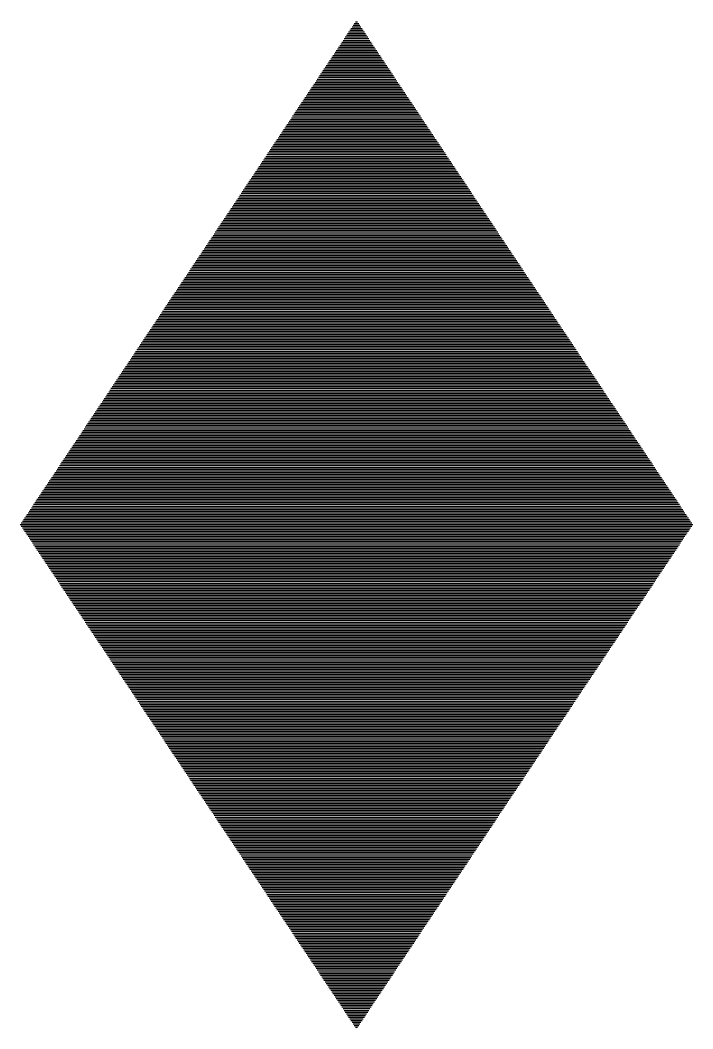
# Model space of a CAD drawing. Extents: x 7 to 9, y 2.5 to 5.5.
import ezdxf

# ---------------------------------------------------------------- set-up
doc = ezdxf.new("R2010")
doc.units = 0
doc.header["$MEASUREMENT"] = 0
doc.layers.get('0').update_dxf_attribs({"linetype": 'CONTINUOUS'})

msp = doc.modelspace()

# ---------------------------------------------------------------- hatches: boundary and pattern name
h = msp.add_hatch()
h.set_pattern_fill('SFS', color=256, scale=0.05, style=0, pattern_type=2)
h.set_pattern_definition([(0, (2, -0.5), (0, 0.005), [])])
h.paths.add_polyline_path([(9, 4), (8, 5.5), (7, 4), (8, 2.5)])

doc.saveas('drawing.dxf')
